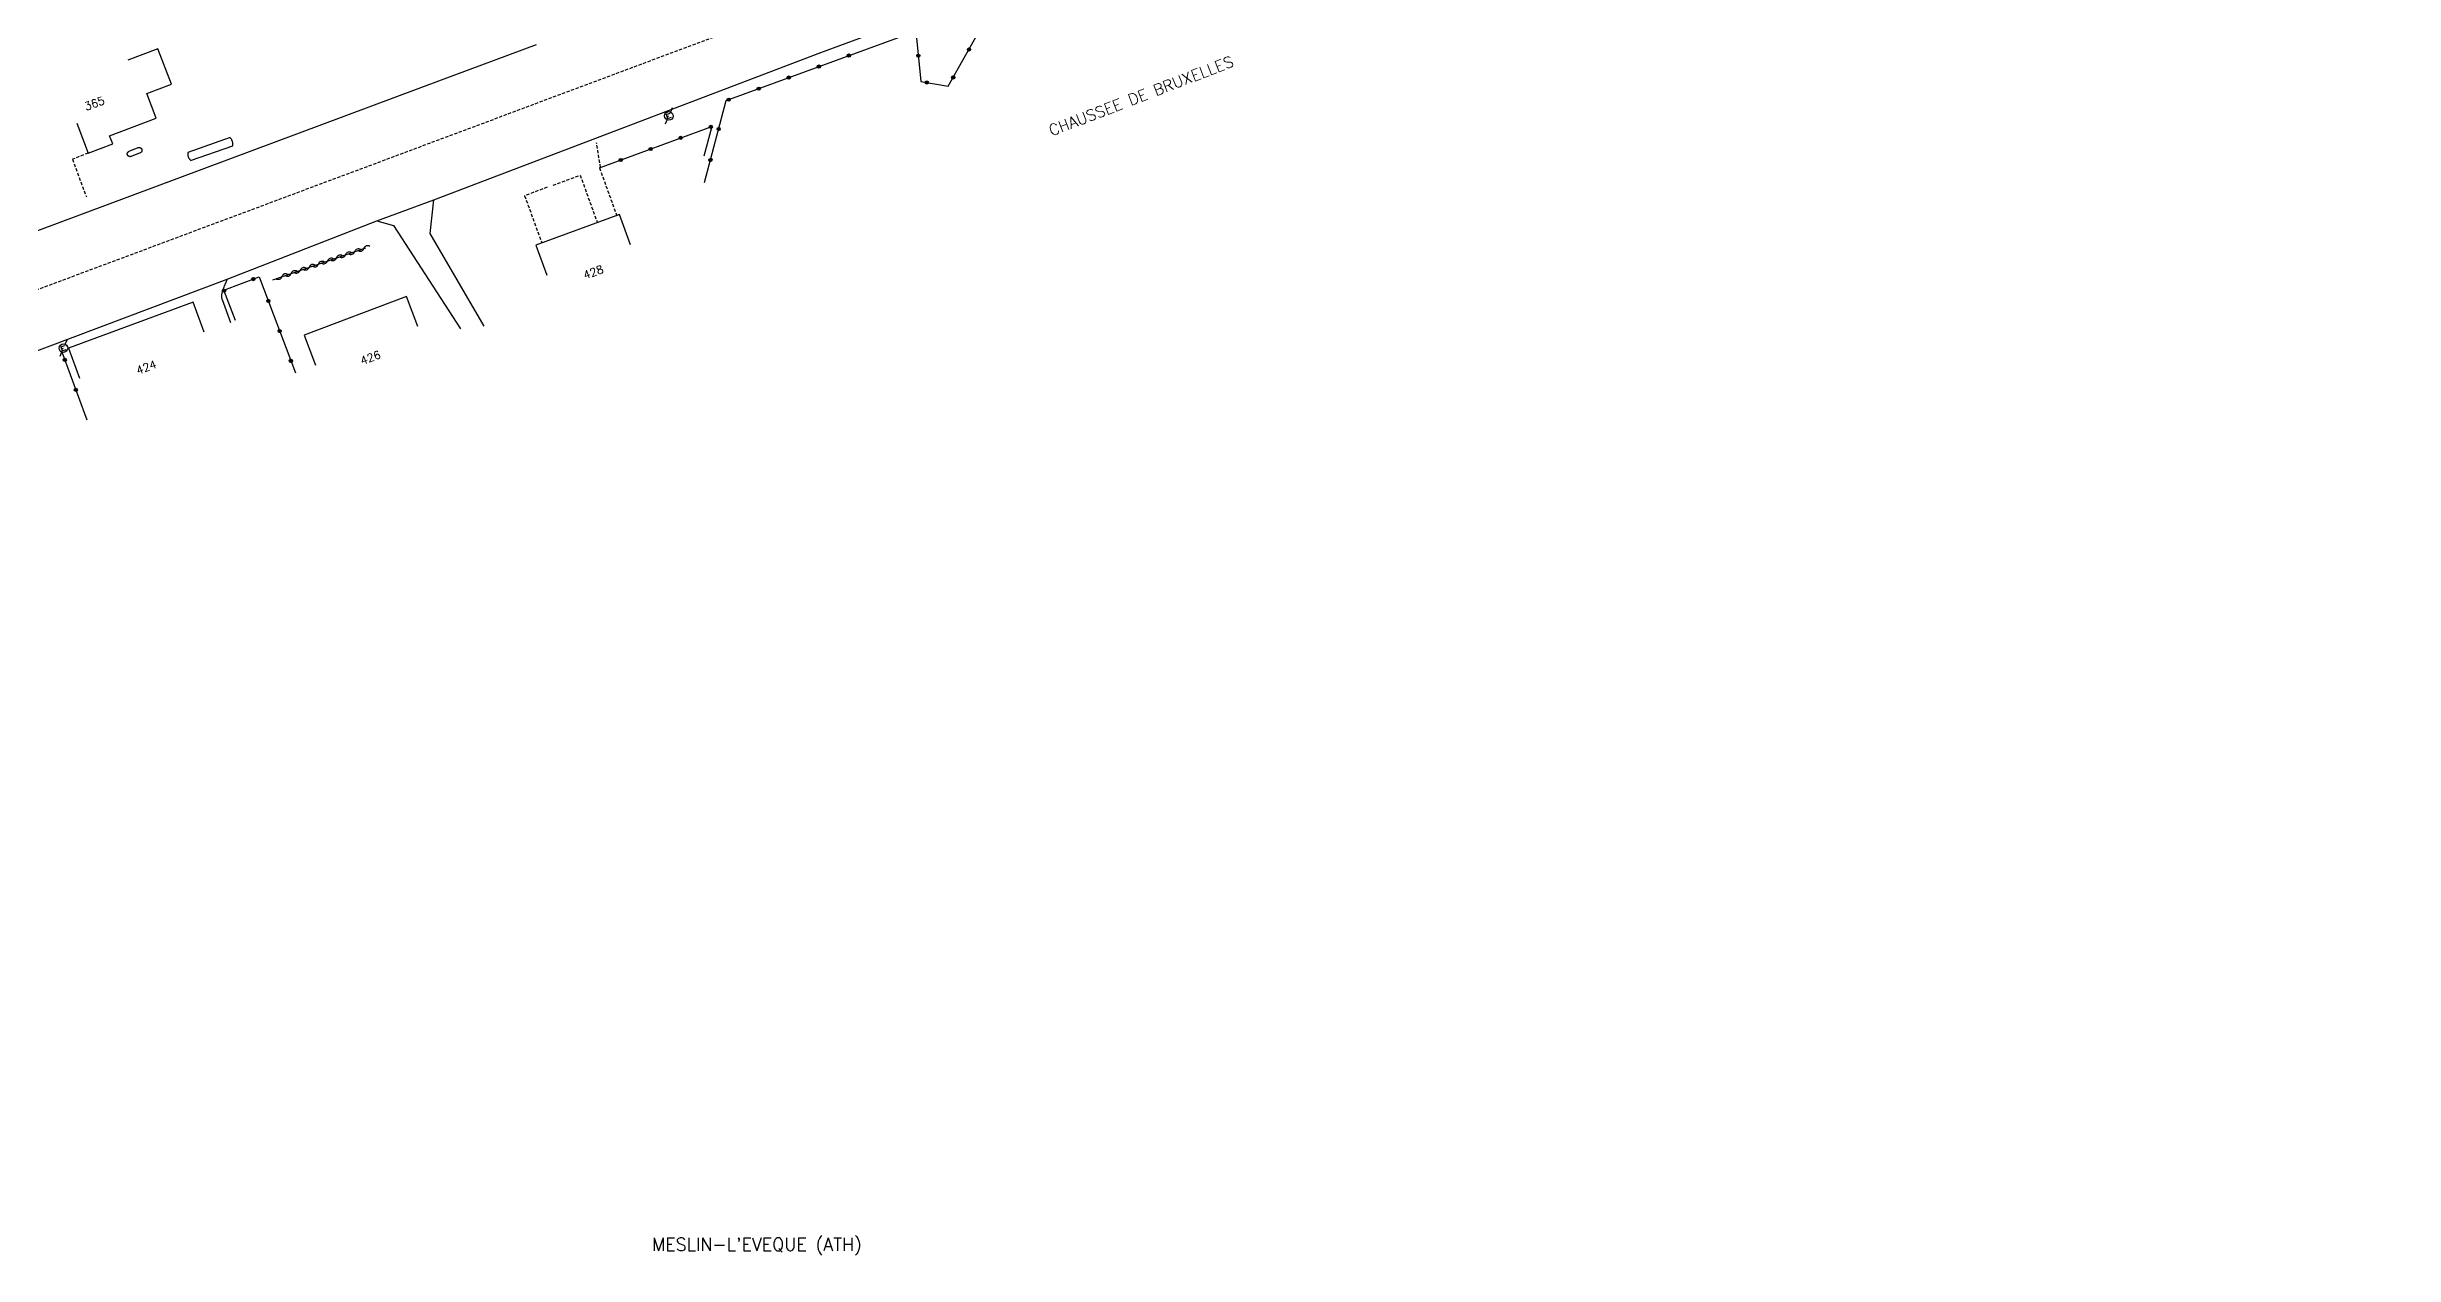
# Model space of a CAD drawing. Header units: millimetres. Extents: x 113000 to 114000, y 148263 to 149000.
# Drawn here: x 113357.2 to 113723.8, y 148513.3 to 148701.9 of the extents above; entities that cross this region are included whole.
import ezdxf
from ezdxf.enums import TextEntityAlignment as Align

# ---------------------------------------------------------------- set-up
doc = ezdxf.new("R2010")
doc.units = ezdxf.units.MM
doc.linetypes.add('DASHED', pattern=[0.75, 0.5, -0.25])
doc.layers.get('0').update_dxf_attribs({"linetype": 'CONTINUOUS'})
for name, color, linetype in [('W0001', 6, 'DASHED'), ('W0008', 7, 'CONTINUOUS'), ('W0100', 7, 'CONTINUOUS'), ('W0112', 1, 'DASHED'), ('W0310', 3, 'CONTINUOUS'), ('W0322', 7, 'CONTINUOUS'), ('W0471', 7, 'CONTINUOUS'), ('W0980', 7, 'CONTINUOUS'), ('W0989', 7, 'CONTINUOUS'), ('W0991', 7, 'CONTINUOUS')]:
    doc.layers.add(name, color=color, linetype=linetype)
doc.styles.get("Standard").update_dxf_attribs({"font": 'romans.shx', "width": 0.85})

# ---------------------------------------------------------------- blocks, each defined once
blk = doc.blocks.new('T471')
for p, q in [((-0.333334, 0.333334), (-0.333334, -0.333334)), ((-0.333334, 0.333334), (0.333334, 0.333334)), ((-0.333334, 0), (0, 0)), ((0.500001, 0.500001), (1.000002, 1.000002)), ((-0.500001, -0.500001), (-1.000002, -1.000002)), ((-0.333334, -0.333334), (0.333334, -0.333334))]:
    blk.add_line(p, q)
blk.add_ellipse((0, 0), major_axis=(0.471405, 0.471405), ratio=1, start_param=5.4977871438, end_param=11.780972451)
blk = doc.blocks.new('t322o')
at = {"color": 0, "linetype": 'Continuous'}
for radius in [0.25, 0.15]:
    blk.add_circle((0, 0), radius, dxfattribs=at)
blk = doc.blocks.new('t310o')
at = {"color": 0, "linetype": 'Continuous'}
for centre, start, end in [((-0.5, 0.38), 216.8699, 323.1304), ((0.5, -0.37), 36.8699, 143.1303)]:
    blk.add_arc(centre, 0.625, start, end, dxfattribs=at)

msp = doc.modelspace()

# ---------------------------------------------------------------- linework, layer by layer
at = {"layer": 'W0001'}
msp.add_lwpolyline([(113000, 148530.7), (113062.08, 148554.25), (113128.44, 148578.83), (113204.09, 148607.12), (113272.4, 148633.06), (113316.81, 148649.51), (113479.85, 148710.37), (113525.75, 148727.15), (113553.55, 148738.03), (113799.33, 148829.95), (113958.55, 148889.53), (113991.35, 148901.73), (114000, 148904.98)], dxfattribs=at)
at = {"layer": 'W0008'}
for points in [[(113328.74, 148644.37), (113385.31, 148665.64), (113408.68, 148674.73), (113417.59, 148678.03), (113478.06, 148701.06), (113495.87, 148707.59)], [(113333.1, 148664.79), (113418.81, 148696.76), (113433.61, 148702.31)], [(113371.71, 148685.36), (113370.31, 148684.79), (113370.31, 148684.79), (113370.29, 148684.79), (113370.28, 148684.78), (113370.25, 148684.78), (113370.23, 148684.78), (113370.21, 148684.76), (113370.18, 148684.76), (113370.16, 148684.76), (113370.13, 148684.76), (113370.12, 148684.76), (113370.1, 148684.78), (113370.07, 148684.78), (113370.05, 148684.78), (113370.03, 148684.79), (113370, 148684.79), (113369.99, 148684.81), (113369.96, 148684.81), (113369.95, 148684.83), (113369.92, 148684.84), (113369.91, 148684.84), (113369.88, 148684.86), (113369.87, 148684.87), (113369.85, 148684.89), (113369.84, 148684.9), (113369.82, 148684.92), (113369.81, 148684.94), (113369.79, 148684.95), (113369.78, 148684.98), (113369.77, 148685), (113369.76, 148685.01), (113369.75, 148685.03), (113369.74, 148685.06), (113369.74, 148685.08), (113369.73, 148685.11), (113369.72, 148685.12), (113369.72, 148685.14), (113369.72, 148685.17), (113369.71, 148685.19), (113369.71, 148685.22), (113369.72, 148685.23), (113369.72, 148685.26), (113369.72, 148685.28), (113369.73, 148685.29), (113369.73, 148685.33), (113369.74, 148685.34), (113369.74, 148685.37), (113369.75, 148685.39), (113369.76, 148685.4), (113369.78, 148685.44), (113369.78, 148685.45), (113369.8, 148685.47), (113369.81, 148685.48), (113369.83, 148685.5), (113369.85, 148685.51), (113369.86, 148685.53), (113369.88, 148685.54), (113369.89, 148685.56), (113369.91, 148685.58), (113369.93, 148685.59), (113369.95, 148685.59), (113369.97, 148685.61), (113369.99, 148685.62), (113370.02, 148685.62), (113371.41, 148686.19), (113371.41, 148686.19), (113371.43, 148686.19), (113371.46, 148686.2), (113371.48, 148686.2), (113371.49, 148686.2), (113371.52, 148686.2), (113371.54, 148686.2), (113371.56, 148686.2), (113371.59, 148686.2), (113371.61, 148686.2), (113371.63, 148686.2), (113371.65, 148686.2), (113371.67, 148686.2), (113371.7, 148686.19), (113371.72, 148686.19), (113371.74, 148686.17), (113371.76, 148686.17), (113371.78, 148686.15), (113371.8, 148686.14), (113371.82, 148686.14), (113371.84, 148686.12), (113371.85, 148686.11), (113371.87, 148686.09), (113371.88, 148686.08), (113371.9, 148686.06), (113371.92, 148686.04), (113371.93, 148686.01), (113371.94, 148686), (113371.96, 148685.98), (113371.96, 148685.97), (113371.98, 148685.94), (113371.98, 148685.92), (113371.99, 148685.9), (113371.99, 148685.87), (113372, 148685.86), (113372, 148685.83), (113372.01, 148685.81), (113372.01, 148685.79), (113372.01, 148685.76), (113372.01, 148685.75), (113372.01, 148685.72), (113372, 148685.7), (113372, 148685.67), (113371.99, 148685.65), (113371.99, 148685.64), (113371.98, 148685.61), (113371.97, 148685.59), (113371.96, 148685.58), (113371.95, 148685.54), (113371.94, 148685.53), (113371.92, 148685.51), (113371.92, 148685.5), (113371.9, 148685.48), (113371.88, 148685.47), (113371.87, 148685.45), (113371.85, 148685.44), (113371.83, 148685.42), (113371.81, 148685.4), (113371.79, 148685.39), (113371.78, 148685.37), (113371.75, 148685.37), (113371.73, 148685.36), (113371.71, 148685.36)], [(113385.77, 148687.76), (113379.17, 148685.4), (113379.16, 148685.34), (113379.15, 148685.28), (113379.15, 148685.2), (113379.15, 148685.14), (113379.16, 148685.06), (113379.17, 148685), (113379.18, 148684.92), (113379.2, 148684.86), (113379.22, 148684.79), (113379.24, 148684.73), (113379.27, 148684.65), (113379.3, 148684.59), (113379.33, 148684.53), (113379.37, 148684.48), (113379.41, 148684.42), (113379.45, 148684.36), (113379.49, 148684.31), (113379.54, 148684.26), (113379.6, 148684.22), (113379.61, 148684.2), (113386.2, 148686.48), (113386.21, 148686.56), (113386.21, 148686.62), (113386.21, 148686.69), (113386.21, 148686.76), (113386.2, 148686.83), (113386.19, 148686.9), (113386.18, 148686.97), (113386.17, 148687.04), (113386.15, 148687.11), (113386.13, 148687.17), (113386.1, 148687.23), (113386.07, 148687.29), (113386.05, 148687.36), (113386.02, 148687.42), (113385.98, 148687.48), (113385.94, 148687.54), (113385.9, 148687.61), (113385.86, 148687.65), (113385.81, 148687.72), (113385.77, 148687.76)], [(113425.48, 148658.29), (113417.02, 148672.79), (113417.59, 148678.03)], [(113408.68, 148674.73), (113411.31, 148674), (113421.75, 148657.89)], [(113385.31, 148665.64), (113385.24, 148665.47), (113385.16, 148665.29), (113385.09, 148665.12), (113385.02, 148664.95), (113384.94, 148664.78), (113384.87, 148664.59), (113384.8, 148664.42), (113384.74, 148664.23), (113384.67, 148664.06), (113384.6, 148663.87), (113384.56, 148663.75), (113384.52, 148663.62), (113384.49, 148663.5), (113384.46, 148663.37), (113384.43, 148663.23), (113384.41, 148663.11), (113384.41, 148663), (113384.41, 148662.87), (113384.42, 148662.75), (113384.46, 148662.62), (113384.46, 148662.62), (113384.46, 148662.61), (113384.46, 148662.59), (113384.47, 148662.58), (113384.48, 148662.56), (113384.49, 148662.53), (113384.49, 148662.51), (113384.49, 148662.5), (113384.5, 148662.48), (113384.51, 148662.47), (113384.52, 148662.45), (113385.84, 148658.87)]]:
    msp.add_lwpolyline(points, dxfattribs=at)
at = {"layer": 'W0100'}
for points in [[(113361.84, 148690), (113363.59, 148685.33), (113367.44, 148686.76), (113366.96, 148688.03), (113374.21, 148690.79), (113372.76, 148694.62), (113376.6, 148696.09), (113374.49, 148701.62), (113369.81, 148699.84)], [(113448.33, 148671.01), (113446.61, 148675.72), (113433.52, 148670.94), (113435.23, 148666.25)], [(113415.11, 148658.23), (113413.35, 148662.92), (113397.35, 148656.89), (113399.11, 148652.2)], [(113381.74, 148657.36), (113380.01, 148662.04), (113360.54, 148654.87), (113362.27, 148650.19)]]:
    msp.add_lwpolyline(points, dxfattribs=at)
at = {"layer": 'W0112'}
for points in [[(113363.59, 148685.33), (113361.16, 148684.36), (113363.32, 148678.51)], [(113443.63, 148683.09), (113443.02, 148686.94)], [(113436.22, 148680.33), (113440.44, 148681.89), (113443.15, 148674.45)], [(113443.46, 148683.03), (113446.18, 148675.56)], [(113435.31, 148680), (113431.78, 148678.67), (113434.47, 148671.29)]]:
    msp.add_lwpolyline(points, dxfattribs=at)
at = {"layer": 'W0310'}
msp.add_lwpolyline([(113392.46, 148665.56), (113406.96, 148670.53)], dxfattribs=at)
at = {"layer": 'W0322'}
for points in [[(113459.86, 148680.75), (113463.28, 148693.54), (113492.89, 148704.39), (113493.66, 148696.51), (113497.95, 148695.76), (113504.32, 148707.11), (113512.37, 148710.09)], [(113443.46, 148683.03), (113461.03, 148689.5), (113459.76, 148684.86)], [(113386.61, 148659.17), (113384.81, 148663.94), (113390.33, 148666), (113395.97, 148651.03)], [(113359.49, 148654.29), (113363.41, 148643.67)]]:
    msp.add_lwpolyline(points, dxfattribs=at)

# ---------------------------------------------------------------- block references
at = {"layer": 'W0310', "rotation": 18.92480613932211}
for p in [(113403.81, 148669.45), (113405.23, 148669.94), (113406.65, 148670.43), (113393.88, 148666.05), (113395.3, 148666.53), (113396.72, 148667.02), (113398.14, 148667.51), (113399.56, 148667.99), (113400.98, 148668.48), (113402.4, 148668.97)]:
    msp.add_blockref('t310o', p, dxfattribs=at)
at = {"layer": 'W0322'}
for p, rotation in [((113477.74, 148698.84), 20.11398932040244), ((113482.43, 148700.56), 20.11398932040244), ((113493.27, 148700.55), 275.5527908447773), ((113501.18, 148701.51), 60.6648408855752), ((113468.35, 148695.4), 20.11398932040244), ((113473.04, 148697.12), 20.11398932040244), ((113494.59, 148696.35), 350.0814343714686), ((113498.73, 148697.15), 60.6648408855752), ((113463.65, 148693.68), 20.11398932040244), ((113456.16, 148687.71), 20.20349804237086), ((113460.86, 148689.43), 20.20349804237086), ((113462.09, 148689.09), 75.02974308617765), ((113446.78, 148684.25), 20.20349804237086), ((113451.47, 148685.98), 20.20349804237086), ((113460.8, 148684.26), 75.02974308617765), ((113384.85, 148663.85), 110.659272443373), ((113389.41, 148665.65), 20.50274927191986), ((113391.75, 148662.24), 290.6480643632112), ((113393.51, 148657.56), 290.6480643632112), ((113359.95, 148653.05), 290.2230851324134), ((113395.27, 148652.88), 290.6480643632112), ((113361.68, 148648.36), 290.2230851324134)]:
    msp.add_blockref('t322o', p, dxfattribs=dict(at, rotation=rotation))
at = {"layer": 'W0471'}
for p, rotation in [((113454.31, 148691.14), 20.46875029306343), ((113359.74, 148654.87), 20.46875029288618)]:
    msp.add_blockref('T471', p, dxfattribs=dict(at, rotation=rotation))

# ---------------------------------------------------------------- texts
at = {"layer": 'W0980'}
msp.add_text("MESLIN-L'EVEQUE (ATH)", height=2, dxfattribs=at).set_placement((113468.05, 148514.78), align=Align.MIDDLE)
at = {"layer": 'W0989'}
msp.add_text('CHAUSSEE DE BRUXELLES', height=1.75, rotation=21, dxfattribs=at).set_placement((113528.08, 148694.27), align=Align.MIDDLE)
at = {"layer": 'W0991'}
for s, p in [('365', (113364.59, 148693.09)), ('428', (113442.51, 148666.75)), ('424', (113372.69, 148651.89)), ('426', (113407.7, 148653.4))]:
    msp.add_text(s, height=1.25, rotation=20, dxfattribs=at).set_placement(p, align=Align.MIDDLE)

doc.saveas('drawing.dxf')
